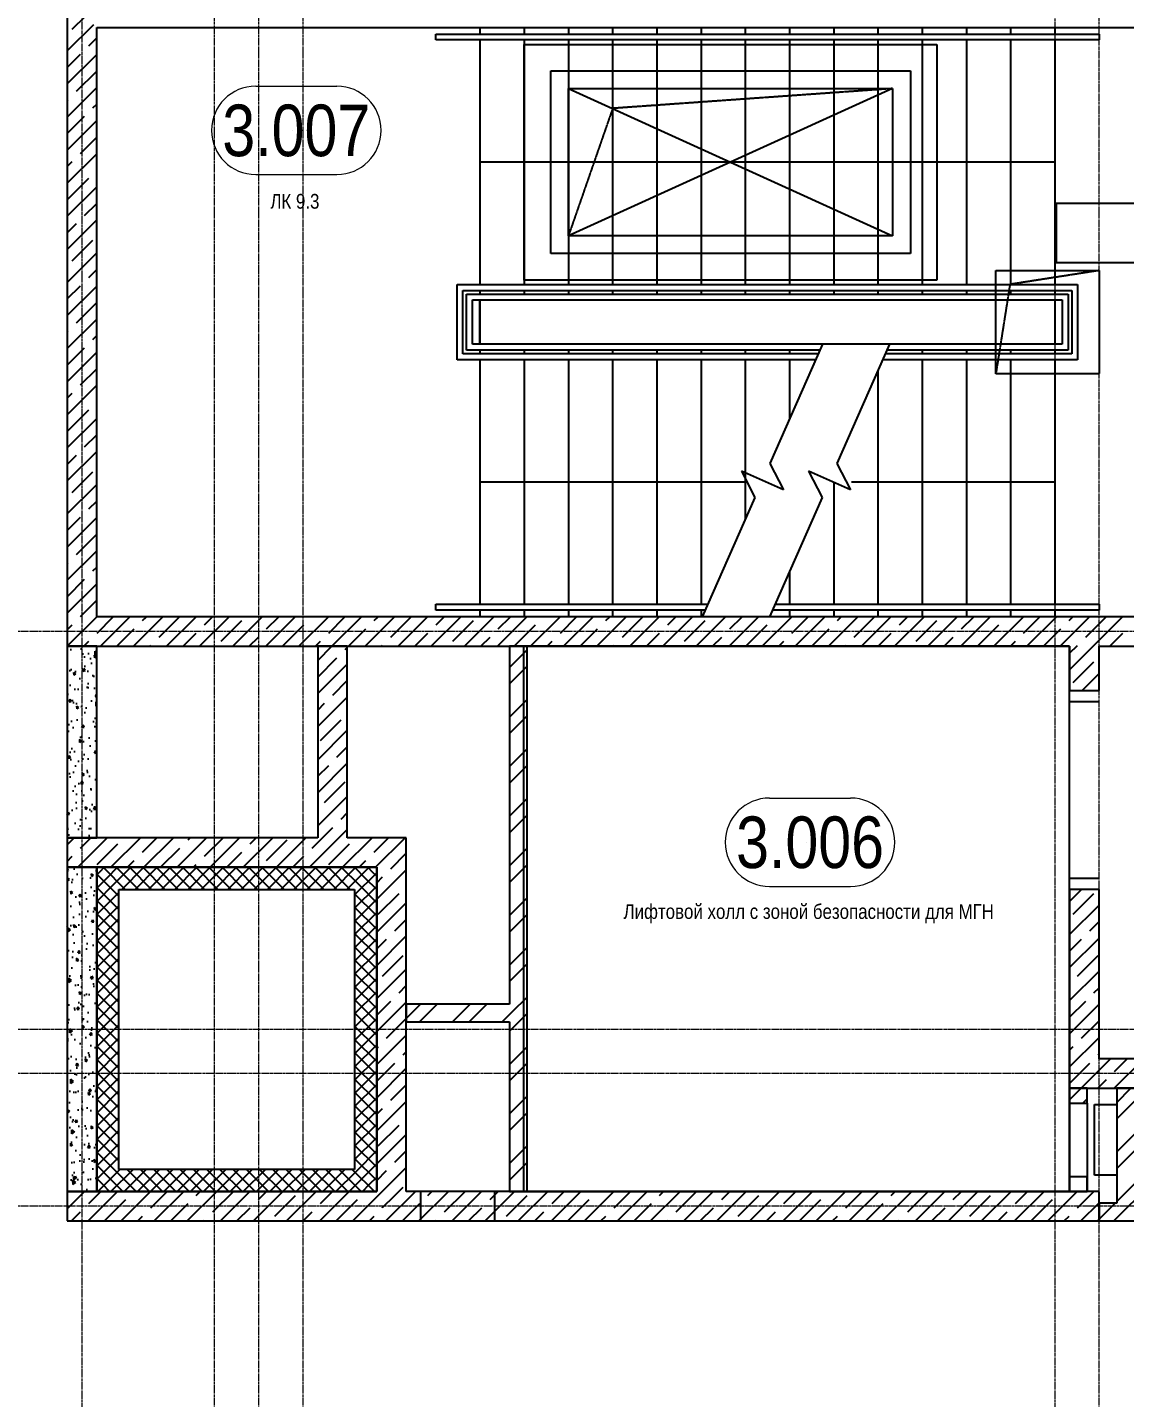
# Model space of a CAD drawing. Header units: millimetres. Extents: x -231292 to 573618, y -153144 to 564035.
# Drawn here: x 19933 to 27377, y 197267 to 206566 of the extents above; entities that cross this region are included whole.
import ezdxf
from ezdxf.enums import TextEntityAlignment as Align

# ---------------------------------------------------------------- set-up
doc = ezdxf.new("R2010")
doc.units = ezdxf.units.MM
doc.linetypes.add('CENTER2', pattern=[28.575, 19.05, -3.175, 3.175, -3.175])
doc.linetypes.add('HIDDEN', pattern=[9.525, 6.35, -3.175])
doc.layers.get('0').update_dxf_attribs({"color": 250})
doc.layers.get('Defpoints').update_dxf_attribs({"color": 250})
for name, color, linetype, lineweight in [('A-Wall-Open', 250, 'Continuous', 5), ('АР_Area', 250, 'Continuous', 5), ('АР_Зоны_цвет', 8, 'Continuous', 0), ('АР_Проем', 250, 'Continuous', 0), ('АР_Стены ЖБ', 250, 'Continuous', 35), ('АР_Стены кирпич', 250, 'Continuous', 20), ('АР_Стены ПЕНОблок', 250, 'Continuous', 20), ('АР_Утеплитель', 250, 'Continuous', 0), ('АР_Ф_ЛК', 250, 'Continuous', 5), ('АР_Штриховка', 250, 'Continuous', 0), ('РД_Оси_100', 250, 'Continuous', 0)]:
    doc.layers.add(name, color=color, linetype=linetype, lineweight=lineweight)
doc.layers.add('АР_Делит', color=250, linetype='Continuous', lineweight=0, plot=False)
doc.layers.add('РД_Проем', color=250, linetype='Continuous', lineweight=0, plot=False)
doc.layers.add('ВТ_оборудование', color=3, linetype='Continuous')
doc.styles.add('style1', font='ARIALN.TTF')

# ---------------------------------------------------------------- blocks, each defined once
blk = doc.blocks.new('MOK-МаркаПом_овал_ареал')
for p, q in [((-2.75, 3), (2.75, 3)), ((-2.75, -3), (2.75, -3))]:
    blk.add_line(p, q)
for centre, radius, start, end in [((-2.75, 0), 3, 90, 270), ((2.75, 0), 3, 270, 90), ((-3.75, 0), 3.5, 0, 0.00095)]:
    blk.add_arc(centre, radius, start, end)
at = {"color": 0, "style": 'style1'}
blk.add_attdef('АР-ПОМЕЩЕНИЕ:НОМЕР', text='', height=3.5, dxfattribs=at).set_placement((0, 0), align=Align.MIDDLE)
at = {"layer": 'Defpoints', "color": 2, "style": 'style1'}
blk.add_attdef('АР-ПОМЕЩЕНИЕ:НАИМЕНОВАНИЕ', text='', height=1, dxfattribs=at).set_placement((-0.094, -4.814), align=Align.MIDDLE)
blk = doc.blocks.new('оси_рен')
at = {"layer": 'РД_Оси_100', "color": 251, "linetype": 'CENTER2', "true_color": 0x636466}
blk.add_line((1225207.916, 151813.25), (1189697.958, 151813.25), dxfattribs=at)
for points in [[(1207052.916, 223268.25), (1207052.916, 135558.25)], [(1207952.916, 135558.25), (1207952.916, 223268.25)], [(1208252.916, 135558.25), (1208252.916, 223268.25)], [(1208552.916, 135558.25), (1208552.916, 223268.25)], [(1213652.916, 223268.25), (1213652.916, 135558.25)], [(1213952.916, 135558.25), (1213952.916, 223268.25)], [(1225207.916, 149113.25), (1190197.958, 149113.25), (1189697.958, 149263.25)], [(1225207.916, 148813.25), (1190197.958, 148813.25), (1189697.958, 148663.25)], [(1225207.916, 147913.25), (1189697.958, 147913.25)]]:
    blk.add_lwpolyline(points, dxfattribs=at)

msp = doc.modelspace()

# ---------------------------------------------------------------- hatches: boundary and pattern name
at = {"layer": 'АР_Штриховка', "linetype": 'Continuous', "lineweight": 25, "true_color": 0x000000}
h = msp.add_hatch(dxfattribs=at)
h.set_pattern_fill('AR-CONC', color=18, angle=45, style=0)
h.set_pattern_definition([(95, (-195344.93, 50353), (140.09465, 117.55338), [19.05, -209.55]), (40, (-195344.93, 50353), (-160.01845, 110.17673), [15.24, -167.64058]), (145.451445, (-195333.26, 50362.8), (-19.9238, 227.7301), [16.19001, -178.09024]), (91.1842, (-195380.85, 50388.92), (221.41024, 161.95341), [28.575, -314.325]), (141.63556, (-195362.4, 50402.42), (-7.08662, 342.82676), [24.28502, -267.1356]), (36.18415, (-195380.85, 50388.92), (-7.08662, 342.82676), [22.85997, -251.45973]), (66, (-195353.91, 50397.9), (179.51998, 34.89515), [19.05, -209.55]), (11, (-195353.91, 50397.9), (-86.53993, 173.94119), [15.24, -167.64]), (116.451445, (-195338.95, 50400.81), (92.98005, 208.83634), [16.19001, -178.08994]), (82.5, (-195344.934, 50353), (-57.605469, 61.973414), [0, -165.608, 0, -170.18, 0, -168.275]), (52.5, (-195344.93, 50353), (-23.589727, 118.087), [0, -97.028, 0, -161.798, 0, -64.135]), (12.5, (-195384.986, 50312.95), (99.927863, 91.826196), [0, -63.5, 0, -198.12, 0, -262.89]), (2.5, (-195402.95, 50294.99), (86.763904, 122.722393), [0, -82.55, 0, -131.572, 0, -186.69])])
h.paths.add_polyline_path([(20203.243, 201066.253), (20403.243, 201066.253), (20403.243, 202366.253), (20203.243, 202366.253)], flags=0)
h = msp.add_hatch(dxfattribs=at)
h.set_pattern_fill('ANSI32', color=18, scale=25, angle=-360, style=0)
h.set_pattern_definition([(45, (-195344.93, 50353), (-168.3798, 168.3798), []), (45, (-195232.68, 50353), (-168.3798, 168.3798), [])])
h.paths.add_polyline_path([(23323.243, 202366.253), (23203.243, 202366.253), (23203.243, 199936.253), (23233.243, 199856.253), (23323.243, 199816.253)], flags=0)
h.paths.add_polyline_path([(23323.243, 199816.253), (23233.243, 199856.253), (23203.243, 199816.253), (23203.243, 198666.253), (23323.243, 198666.253)], flags=0)
h = msp.add_hatch(dxfattribs=at)
h.set_pattern_fill('AR-CONC', color=18, angle=45, style=0)
h.set_pattern_definition([(95, (-195344.93, 50353), (140.09465, 117.55338), [19.05, -209.55]), (40, (-195344.93, 50353), (-160.01845, 110.17673), [15.24, -167.64058]), (145.451445, (-195333.26, 50362.8), (-19.9238, 227.7301), [16.19001, -178.09024]), (91.1842, (-195380.85, 50388.92), (221.41024, 161.95341), [28.575, -314.325]), (141.63556, (-195362.4, 50402.42), (-7.08662, 342.82676), [24.28502, -267.1356]), (36.18415, (-195380.85, 50388.92), (-7.08662, 342.82676), [22.85997, -251.45973]), (66, (-195353.91, 50397.9), (179.51998, 34.89515), [19.05, -209.55]), (11, (-195353.91, 50397.9), (-86.53993, 173.94119), [15.24, -167.64]), (116.451445, (-195338.95, 50400.81), (92.98005, 208.83634), [16.19001, -178.08994]), (82.5, (-195344.934, 50353), (-57.605469, 61.973414), [0, -165.608, 0, -170.18, 0, -168.275]), (52.5, (-195344.93, 50353), (-23.589727, 118.087), [0, -97.028, 0, -161.798, 0, -64.135]), (12.5, (-195384.986, 50312.95), (99.927863, 91.826196), [0, -63.5, 0, -198.12, 0, -262.89]), (2.5, (-195402.95, 50294.99), (86.763904, 122.722393), [0, -82.55, 0, -131.572, 0, -186.69])])
h.paths.add_polyline_path([(20203.243, 198666.253), (20403.243, 198666.253), (20403.243, 200866.253), (20203.243, 200866.253)], flags=0)
h = msp.add_hatch(dxfattribs=at)
h.set_pattern_fill('ANSI37', color=18, scale=20, angle=-360, style=0)
h.set_pattern_definition([(45, (-195344.934, 50353), (-44.90128, 44.90128), []), (135, (-195344.934, 50353), (-44.90128, -44.90128), [])])
h.paths.add_polyline_path([(20553.243, 200716.253), (20403.243, 200866.253), (20403.243, 198666.253), (20553.243, 198816.253)], flags=0)
h = msp.add_hatch(dxfattribs=at)
h.set_pattern_fill('ANSI37', color=18, scale=20, style=0)
h.set_pattern_definition([(45, (-195344.934, 50353), (-44.90128, 44.90128), []), (135, (-195344.934, 50353), (-44.90128, -44.90128), [])])
h.paths.add_polyline_path([(22153.243, 200716.253), (22303.243, 200866.253), (20403.243, 200866.253), (20553.243, 200716.253)], flags=0)
h = msp.add_hatch(dxfattribs=at)
h.set_pattern_fill('ANSI37', color=18, scale=20, style=0)
h.set_pattern_definition([(45, (-195344.934, 50353), (-44.90128, 44.90128), []), (135, (-195344.934, 50353), (-44.90128, -44.90128), [])])
h.paths.add_polyline_path([(22153.243, 198816.253), (22303.243, 198666.253), (22303.243, 200866.253), (22153.243, 200716.253)], flags=0)
h = msp.add_hatch(dxfattribs=at)
h.set_pattern_fill('ANSI32', color=18, scale=25, angle=-360, style=0)
h.set_pattern_definition([(45, (-195344.93, 50353), (-168.3798, 168.3798), []), (45, (-195232.68, 50353), (-168.3798, 168.3798), [])])
h.paths.add_polyline_path([(22503.243, 199936.253), (22503.243, 199816.253), (23203.243, 199816.253), (23233.243, 199856.253), (23203.243, 199936.253)], flags=0)
h = msp.add_hatch(dxfattribs=at)
h.set_pattern_fill('ANSI32', color=18, scale=25, angle=-360, style=0)
h.set_pattern_definition([(45, (-195344.93, 50353), (-168.3798, 168.3798), []), (45, (-195232.68, 50353), (-168.3798, 168.3798), [])])
h.paths.add_polyline_path([(27123.243, 199366.253), (27003.243, 199366.253), (27003.243, 199266.253), (27123.243, 199266.253)], flags=0)
h.paths.add_polyline_path([(27123.243, 198666.253), (27003.243, 198666.253), (27003.243, 198665.253), (27123.243, 198665.253)], flags=0)
h = msp.add_hatch(dxfattribs=at)
h.set_pattern_fill('ANSI32', color=18, scale=25, angle=-360, style=0)
h.set_pattern_definition([(45, (-195344.93, 50353), (-168.3798, 168.3798), []), (45, (-195232.68, 50353), (-168.3798, 168.3798), [])])
h.paths.add_polyline_path([(27443.243, 199366.253), (27323.243, 199366.253), (27323.243, 198586.253), (27363.243, 198556.253), (27443.243, 198586.253)], flags=0)
h = msp.add_hatch(dxfattribs=at)
h.set_pattern_fill('ANSI37', color=18, scale=20, angle=-359.9999997, style=0)
h.set_pattern_definition([(45, (-195344.934, 50353), (-44.901281, 44.90128), []), (135, (-195344.934, 50353), (-44.90128, -44.901281), [])])
h.paths.add_polyline_path([(20553.243, 198816.254), (20403.243, 198666.254), (22303.243, 198666.254), (22153.243, 198816.254)], flags=0)
h = msp.add_hatch(dxfattribs=at)
h.set_pattern_fill('ANSI32', color=18, scale=25, angle=-360, style=0)
h.set_pattern_definition([(45, (-195344.93, 50353), (-168.3798, 168.3798), []), (45, (-195232.68, 50353), (-168.3798, 168.3798), [])])
h.paths.add_polyline_path([(27203.243, 198586.253), (27203.243, 198466.253), (27323.243, 198466.253), (27363.243, 198556.253), (27323.243, 198586.253)], flags=0)
h.paths.add_polyline_path([(27443.243, 198586.253), (27363.243, 198556.253), (27323.243, 198466.253), (28904.961, 198466.253), (28904.961, 198586.253)], flags=0)

# ---------------------------------------------------------------- linework, layer by layer
at = {"color": 18, "lineweight": 25, "true_color": 0x000000}
for p, q in [((22703.243, 206481.253), (22703.243, 206521.253)), ((22703.243, 206521.253), (27203.243, 206521.253)), ((22703.243, 206481.253), (22703.243, 206521.253)), ((22703.243, 206521.253), (27203.243, 206521.253)), ((26903.243, 206481.253), (22703.243, 206481.253)), ((26903.243, 206481.253), (22703.243, 206481.253)), ((23303.243, 206451.253), (26103.243, 206451.253)), ((23303.243, 204851.253), (23303.243, 206451.253)), ((23303.243, 206451.253), (26103.243, 206451.253)), ((23303.243, 204851.253), (23303.243, 206451.253)), ((26103.243, 206451.253), (26103.243, 204851.253)), ((26103.243, 206451.253), (26103.243, 204851.253)), ((27203.243, 206481.253), (26903.243, 206481.253)), ((27203.243, 206481.253), (26903.243, 206481.253)), ((27203.243, 206521.253), (27203.243, 206481.253)), ((27203.243, 206521.253), (27203.243, 206481.253)), ((23483.243, 206271.253), (25923.243, 206271.253)), ((23483.243, 205031.253), (23483.243, 206271.253)), ((23483.243, 206271.253), (25923.243, 206271.253)), ((23483.243, 205031.253), (23483.243, 206271.253)), ((25923.243, 206271.253), (25923.243, 205031.253)), ((25923.243, 206271.253), (25923.243, 205031.253)), ((23603.243, 206151.253), (25803.243, 206151.253)), ((23603.243, 205151.253), (23603.243, 206151.253)), ((23603.243, 206151.253), (25803.243, 205151.253)), ((25803.243, 206151.253), (23603.243, 205151.253)), ((23603.243, 206151.253), (25803.243, 206151.253)), ((23603.243, 205151.253), (23603.243, 206151.253)), ((23603.243, 206151.253), (25803.243, 205151.253)), ((25803.243, 206151.253), (23603.243, 205151.253)), ((25803.243, 206151.253), (25803.243, 205151.253)), ((25803.243, 206151.253), (25803.243, 205151.253)), ((27912.501, 205370.915), (26912.501, 205370.915)), ((26912.501, 205370.915), (26912.501, 204970.915)), ((25803.243, 205151.253), (23603.243, 205151.253)), ((25803.243, 205151.253), (23603.243, 205151.253)), ((25923.243, 205031.253), (23483.243, 205031.253)), ((25923.243, 205031.253), (23483.243, 205031.253)), ((26912.501, 204970.915), (27912.501, 204970.915)), ((26103.243, 204851.253), (23303.243, 204851.253)), ((26103.243, 204851.253), (23303.243, 204851.253)), ((22703.243, 202611.253), (22703.243, 202651.253)), ((22703.243, 202651.253), (24549.491, 202651.253)), ((22703.243, 202611.253), (22703.243, 202651.253)), ((22703.243, 202651.253), (24549.491, 202651.253)), ((25004.298, 202651.253), (27203.243, 202651.253)), ((25004.298, 202651.253), (27203.243, 202651.253)), ((27203.243, 202651.253), (27203.243, 202611.253)), ((27203.243, 202651.253), (27203.243, 202611.253)), ((24531.861, 202611.253), (22703.243, 202611.253)), ((24531.861, 202611.253), (22703.243, 202611.253)), ((27203.243, 202611.253), (24986.668, 202611.253)), ((27203.243, 202611.253), (24986.668, 202611.253))]:
    msp.add_line(p, q, dxfattribs=at)
at = {"color": 18, "linetype": 'HIDDEN', "lineweight": 25, "ltscale": 0.07, "true_color": 0x000000}
for p, q in [((23603.243, 206151.271), (25803.243, 206151.271)), ((23603.243, 205151.271), (23603.243, 206151.271)), ((23603.243, 206151.271), (25803.243, 206151.271)), ((23603.243, 205151.271), (23603.243, 206151.271)), ((25803.243, 206151.271), (23903.712, 206016.622)), ((25803.243, 206151.271), (23903.712, 206016.622)), ((25803.243, 206151.271), (25803.243, 205151.271)), ((25803.243, 206151.271), (25803.243, 205151.271)), ((23903.712, 206016.622), (23603.243, 205151.271)), ((23903.712, 206016.622), (23603.243, 205151.271)), ((25803.243, 205151.271), (23603.243, 205151.271)), ((25803.243, 205151.271), (23603.243, 205151.271)), ((26503.243, 204916.253), (27203.243, 204916.253)), ((26503.243, 204216.253), (26503.243, 204916.253)), ((26503.243, 204916.253), (27203.243, 204916.253)), ((26503.243, 204216.253), (26503.243, 204916.253)), ((27203.243, 204916.253), (26598.847, 204821.999)), ((27203.243, 204916.253), (26598.847, 204821.999)), ((27203.243, 204916.253), (27203.243, 204216.253)), ((27203.243, 204916.253), (27203.243, 204216.253)), ((26598.847, 204821.999), (26503.243, 204216.253)), ((26598.847, 204821.999), (26503.243, 204216.253)), ((27203.243, 204216.253), (26503.243, 204216.253)), ((27203.243, 204216.253), (26503.243, 204216.253))]:
    msp.add_line(p, q, dxfattribs=at)
at = {"layer": 'A-Wall-Open', "color": 18, "linetype": 'Continuous', "lineweight": 25, "true_color": 0x000000}
for p, q in [((27003.243, 199266.253), (27003.243, 198766.253)), ((27123.243, 199266.253), (27123.243, 198766.253))]:
    msp.add_line(p, q, dxfattribs=at)
at = {"layer": 'АР_Делит', "color": 18, "lineweight": 25, "true_color": 0x000000}
for p, q in [((20403.243, 206566.253), (28903.243, 206566.253)), ((20403.243, 202566.253), (20403.243, 206566.253)), ((20403.243, 206566.253), (28903.243, 206566.253)), ((20403.243, 202566.253), (20403.243, 206566.253)), ((28903.243, 202566.253), (20403.243, 202566.253)), ((28903.243, 202566.253), (20403.243, 202566.253))]:
    msp.add_line(p, q, dxfattribs=at)
at = {"layer": 'АР_Зоны_цвет', "color": 18, "linetype": 'Continuous', "lineweight": 25, "true_color": 0x000000}
for p, q in [((27003.243, 202366.253), (23299.572, 202366.253)), ((23299.572, 202366.253), (23299.572, 198666.253)), ((27003.243, 198666.253), (27003.243, 202366.253)), ((23299.572, 198666.253), (27003.243, 198666.253))]:
    msp.add_line(p, q, dxfattribs=at)
at = {"layer": 'АР_Проем', "color": 18, "lineweight": 25, "true_color": 0x000000}
for p, q in [((27003.243, 201991.253), (27203.243, 201991.253)), ((27003.243, 200791.253), (27203.243, 200791.253))]:
    msp.add_line(p, q, dxfattribs=at)
at = {"layer": 'АР_Стены ЖБ', "color": 18, "linetype": 'Continuous', "lineweight": 25, "true_color": 0x000000}
for p, q in [((20203.243, 206766.253), (20203.243, 202366.253)), ((20403.243, 202566.253), (20403.243, 206566.253)), ((27203.243, 202566.253), (20403.243, 202566.253)), ((28903.243, 202566.253), (27203.243, 202566.253)), ((20203.243, 202366.253), (27003.243, 202366.253)), ((22103.243, 202366.253), (21903.243, 202366.253)), ((21903.243, 202366.253), (21903.243, 201066.253)), ((22103.243, 201066.253), (22103.243, 202366.253)), ((27003.243, 202366.253), (27003.243, 202066.253)), ((27203.243, 202366.253), (28903.243, 202366.253)), ((27203.243, 202066.253), (27203.243, 202366.253)), ((27003.243, 202066.253), (27203.243, 202066.253)), ((20203.243, 201066.253), (20203.243, 200866.253)), ((21903.243, 201066.253), (20203.243, 201066.253)), ((22503.243, 201066.253), (22103.243, 201066.253)), ((22503.243, 198666.253), (22503.243, 201066.253)), ((20203.243, 200866.253), (21903.243, 200866.253)), ((21903.243, 200866.253), (22303.243, 200866.253)), ((22303.243, 200866.253), (22303.243, 198666.253)), ((27203.243, 200716.253), (27003.243, 200716.253)), ((27003.243, 200716.253), (27003.243, 199366.253)), ((27203.243, 199566.253), (27203.243, 200716.253)), ((28903.243, 199566.253), (27203.243, 199566.253)), ((27003.243, 199366.253), (28903.243, 199366.253)), ((22303.243, 198666.253), (20203.243, 198666.253)), ((20203.243, 198666.253), (20203.243, 198466.253)), ((27203.243, 198666.253), (22503.243, 198666.253)), ((22603.243, 198466.253), (22603.243, 198666.253)), ((23103.243, 198666.253), (23103.243, 198466.253)), ((27203.243, 198466.253), (27203.243, 198666.253)), ((20203.243, 198466.253), (22303.243, 198466.253)), ((22303.243, 198466.253), (27203.243, 198466.253))]:
    msp.add_line(p, q, dxfattribs=at)
at = {"layer": 'АР_Стены кирпич', "color": 18, "linetype": 'Continuous', "lineweight": 25, "true_color": 0x000000}
for p, q in [((23323.243, 202366.253), (23203.243, 202366.253)), ((23203.243, 202366.253), (23203.243, 199936.253)), ((23323.243, 199816.253), (23323.243, 202366.253)), ((22503.243, 199936.253), (22503.243, 199816.253)), ((23203.243, 199936.253), (22503.243, 199936.253)), ((22503.243, 199816.253), (23203.243, 199816.253)), ((23203.243, 199816.253), (23203.243, 198666.253)), ((23323.243, 198666.253), (23323.243, 199816.253)), ((27123.243, 199366.253), (27003.243, 199366.253)), ((27003.243, 199366.253), (27003.243, 199266.253)), ((27123.243, 199266.253), (27123.243, 199366.253)), ((27443.243, 199366.253), (27323.243, 199366.253)), ((27323.243, 199366.253), (27323.243, 198586.253)), ((27003.243, 199266.253), (27123.243, 199266.253)), ((27123.243, 198766.253), (27003.243, 198766.253)), ((27003.243, 198766.253), (27003.243, 198666.253)), ((27123.243, 198666.253), (27123.243, 198766.253)), ((23203.243, 198666.253), (23323.243, 198666.253)), ((27123.243, 198666.253), (27003.243, 198666.253)), ((27003.243, 198666.253), (27003.243, 198665.253)), ((27003.243, 198665.253), (27123.243, 198665.253)), ((27123.243, 198665.253), (27123.243, 198666.253)), ((27203.243, 198586.253), (27203.243, 198466.253)), ((27323.243, 198586.253), (27203.243, 198586.253)), ((27203.243, 198466.253), (27323.243, 198466.253)), ((27323.243, 198466.253), (28904.961, 198466.253))]:
    msp.add_line(p, q, dxfattribs=at)
at = {"layer": 'АР_Стены ПЕНОблок', "color": 18, "linetype": 'Continuous', "lineweight": 25, "true_color": 0x000000}
for p, q in [((20403.243, 202366.253), (20203.243, 202366.253)), ((20203.243, 202366.253), (20203.243, 201066.253)), ((20403.243, 201066.253), (20403.243, 202366.253)), ((20203.243, 201066.253), (20403.243, 201066.253)), ((20403.243, 200866.253), (20203.243, 200866.253)), ((20203.243, 200866.253), (20203.243, 198666.253)), ((20403.243, 198666.253), (20403.243, 200866.253)), ((20203.243, 198666.253), (20403.243, 198666.253))]:
    msp.add_line(p, q, dxfattribs=at)
at = {"layer": 'АР_Утеплитель', "color": 18, "linetype": 'Continuous', "lineweight": 25, "true_color": 0x000000}
for p, q in [((20403.243, 200866.253), (20403.243, 198666.253)), ((22303.243, 200866.253), (20403.243, 200866.253)), ((22303.243, 198666.253), (22303.243, 200866.253)), ((20553.243, 198816.253), (20553.243, 200716.253)), ((20553.243, 200716.253), (22153.243, 200716.253)), ((22153.243, 200716.253), (22153.243, 198816.253)), ((22153.243, 198816.253), (20553.243, 198816.253)), ((20403.243, 198666.253), (22303.243, 198666.253))]:
    msp.add_line(p, q, dxfattribs=at)
at = {"layer": 'АР_Ф_ЛК', "color": 18, "lineweight": 25, "true_color": 0x000000}
for p, q in [((23003.243, 206566.253), (23003.243, 206521.253)), ((23303.243, 206566.253), (23303.243, 206521.253)), ((23603.243, 206566.253), (23603.243, 206521.253)), ((23903.243, 206566.253), (23903.243, 206521.253)), ((24203.243, 206566.253), (24203.243, 206521.253)), ((24503.243, 206566.253), (24503.243, 206521.253)), ((24803.243, 206566.253), (24803.243, 206521.253)), ((25103.243, 206566.253), (25103.243, 206521.253)), ((25403.243, 206566.253), (25403.243, 206521.253)), ((25703.243, 206566.253), (25703.243, 206521.253)), ((26003.243, 206566.253), (26003.243, 206521.253)), ((26303.243, 206566.253), (26303.243, 206521.253)), ((26603.243, 206566.253), (26603.243, 206521.253)), ((26903.243, 206566.253), (26903.243, 206521.253)), ((23003.243, 206481.253), (23003.243, 204821.253)), ((23303.243, 206481.253), (23303.243, 204821.253)), ((23603.243, 206481.253), (23603.243, 204821.253)), ((23903.243, 206481.253), (23903.243, 204821.253)), ((24203.243, 206481.253), (24203.243, 204821.253)), ((24503.243, 206481.253), (24503.243, 204821.253)), ((24803.243, 206481.253), (24803.243, 204821.253)), ((25103.243, 206481.253), (25103.243, 204821.253)), ((25403.243, 206481.253), (25403.243, 204821.253)), ((25703.243, 206481.253), (25703.243, 204821.253)), ((26003.243, 206481.253), (26003.243, 204821.253)), ((26303.243, 206481.253), (26303.243, 204821.253)), ((26603.243, 206481.253), (26603.243, 204821.253)), ((26903.243, 206481.253), (26903.243, 204821.253)), ((26436.994, 205651.253), (23003.243, 205651.253)), ((26903.243, 205651.253), (26436.994, 205651.253)), ((22848.243, 204311.253), (22848.243, 204821.253)), ((22848.243, 204821.253), (27058.243, 204821.253)), ((22888.243, 204351.253), (22888.243, 204781.253)), ((22888.243, 204781.253), (27018.243, 204781.253)), ((23003.243, 204781.253), (23003.243, 204756.253)), ((23303.243, 204781.253), (23303.243, 204756.253)), ((23603.243, 204781.253), (23603.243, 204756.253)), ((23903.243, 204781.253), (23903.243, 204756.253)), ((24203.243, 204781.253), (24203.243, 204756.253)), ((24503.243, 204781.253), (24503.243, 204756.253)), ((24803.243, 204781.253), (24803.243, 204756.253)), ((25103.243, 204781.253), (25103.243, 204756.253)), ((25403.243, 204781.253), (25403.243, 204756.253)), ((25703.243, 204781.253), (25703.243, 204756.253)), ((26003.243, 204781.253), (26003.243, 204756.253)), ((26303.243, 204781.253), (26303.243, 204756.253)), ((26603.243, 204781.253), (26603.243, 204756.253)), ((26903.243, 204781.253), (26903.243, 204756.253)), ((27018.243, 204781.253), (27018.243, 204351.253)), ((27058.243, 204821.253), (27058.243, 204311.253)), ((22913.243, 204376.253), (22913.243, 204756.253)), ((22913.243, 204756.253), (26993.243, 204756.253)), ((22953.243, 204716.253), (26953.243, 204716.253)), ((22953.243, 204416.253), (22953.243, 204716.253)), ((23003.243, 204716.253), (26903.243, 204716.253)), ((23003.243, 204416.253), (23003.243, 204716.253)), ((23003.243, 204716.253), (23003.243, 204416.253)), ((26903.243, 204716.253), (26903.243, 204416.253)), ((26903.243, 204716.253), (26903.243, 204416.253)), ((26953.243, 204716.253), (26953.243, 204416.253)), ((26993.243, 204756.253), (26993.243, 204376.253)), ((26953.243, 204416.253), (22953.243, 204416.253)), ((26903.243, 204416.253), (23003.243, 204416.253)), ((25327.41, 204416.253), (24970.133, 203605.636)), ((25782.217, 204416.253), (25424.94, 203605.636)), ((25281.132, 204311.253), (22848.243, 204311.253)), ((25298.762, 204351.253), (22888.243, 204351.253)), ((25309.78, 204376.253), (22913.243, 204376.253)), ((23003.243, 204376.253), (23003.243, 204351.253)), ((23003.243, 204311.253), (23003.243, 202651.253)), ((23303.243, 204376.253), (23303.243, 204351.253)), ((23303.243, 204311.253), (23303.243, 202651.253)), ((23603.243, 204376.253), (23603.243, 204351.253)), ((23603.243, 204311.253), (23603.243, 202651.253)), ((23903.243, 204376.253), (23903.243, 204351.253)), ((23903.243, 204311.253), (23903.243, 202651.253)), ((24203.243, 204376.253), (24203.243, 204351.253)), ((24203.243, 204311.253), (24203.243, 202651.253)), ((24503.243, 204376.253), (24503.243, 204351.253)), ((24503.243, 204311.253), (24503.243, 202651.253)), ((24803.243, 204376.253), (24803.243, 204351.253)), ((24803.243, 204311.253), (24803.243, 203226.984)), ((25103.243, 204376.253), (25103.243, 204351.253)), ((25103.243, 204311.253), (25103.243, 203907.646)), ((27058.243, 204311.253), (25735.939, 204311.253)), ((27018.243, 204351.253), (25753.569, 204351.253)), ((26993.243, 204376.253), (25764.587, 204376.253)), ((26003.243, 204376.253), (26003.243, 204351.253)), ((26003.243, 204311.253), (26003.243, 202651.253)), ((26303.243, 204376.253), (26303.243, 204351.253)), ((26303.243, 204311.253), (26303.243, 202651.253)), ((26603.243, 204376.253), (26603.243, 204351.253)), ((26603.243, 204311.253), (26603.243, 202651.253)), ((26903.243, 204376.253), (26903.243, 204351.253)), ((26903.243, 204311.253), (26903.243, 202651.253)), ((25703.243, 204237.07), (25703.243, 202651.253)), ((24970.133, 203605.636), (25062.698, 203428.236)), ((25424.94, 203605.636), (25517.504, 203428.236)), ((23003.243, 203481.253), (23469.492, 203481.253)), ((23469.492, 203481.253), (24803.243, 203481.253)), ((25062.698, 203428.236), (24776.74, 203554.27)), ((24776.74, 203554.27), (24869.305, 203376.87)), ((25517.504, 203428.236), (25231.547, 203554.27)), ((25231.547, 203554.27), (25324.112, 203376.87)), ((25403.243, 203478.596), (25403.243, 202651.253)), ((25524.764, 203481.253), (25991.013, 203481.253)), ((25991.013, 203481.253), (26903.243, 203481.253)), ((24869.305, 203376.87), (24512.028, 202566.253)), ((25324.112, 203376.87), (24966.835, 202566.253)), ((25103.243, 202875.746), (25103.243, 202651.253)), ((23003.243, 202611.253), (23003.243, 202566.253)), ((23303.243, 202611.253), (23303.243, 202566.253)), ((23603.243, 202611.253), (23603.243, 202566.253)), ((23903.243, 202611.253), (23903.243, 202566.253)), ((24203.243, 202611.253), (24203.243, 202566.253)), ((24503.243, 202611.253), (24503.243, 202566.253)), ((25103.243, 202611.253), (25103.243, 202566.253)), ((25403.243, 202611.253), (25403.243, 202566.253)), ((25703.243, 202611.253), (25703.243, 202566.253)), ((26003.243, 202611.253), (26003.243, 202566.253)), ((26303.243, 202611.253), (26303.243, 202566.253)), ((26603.243, 202611.253), (26603.243, 202566.253)), ((26903.243, 202611.253), (26903.243, 202566.253))]:
    msp.add_line(p, q, dxfattribs=at)
at = {"layer": 'АР_Штриховка', "color": 18, "linetype": 'Continuous', "lineweight": 25, "true_color": 0x000000}
for p, q in [((20237.34, 206553.332), (20326.752, 206642.744)), ((20203.243, 206406.982), (20382.878, 206586.618)), ((20349.593, 206441.079), (20403.243, 206494.729)), ((20203.243, 206294.729), (20293.466, 206384.952)), ((20203.243, 206182.476), (20403.243, 206382.476)), ((20265.403, 206132.383), (20403.243, 206270.223)), ((20203.243, 205957.97), (20403.243, 206157.97)), ((20203.243, 206070.223), (20209.276, 206076.256)), ((20377.656, 206020.13), (20403.243, 206045.716)), ((20203.243, 205845.716), (20321.53, 205964.003)), ((20203.243, 205733.463), (20403.243, 205933.463)), ((20293.466, 205711.433), (20403.243, 205821.21)), ((20203.243, 205508.957), (20403.243, 205708.957)), ((20203.243, 205621.21), (20237.34, 205655.307)), ((20209.276, 205402.737), (20349.593, 205543.053)), ((20203.243, 205284.45), (20403.243, 205484.45)), ((20321.53, 205290.484), (20403.243, 205372.197)), ((20203.243, 205059.944), (20403.243, 205259.944)), ((20203.243, 205172.197), (20265.403, 205234.357)), ((20237.34, 204981.787), (20377.656, 205122.104)), ((20203.243, 204835.438), (20403.243, 205035.438)), ((20349.593, 204869.534), (20403.243, 204923.184)), ((20203.243, 204723.184), (20293.466, 204813.408)), ((20203.243, 204610.931), (20403.243, 204810.931)), ((20265.403, 204560.838), (20403.243, 204698.678)), ((20203.243, 204386.425), (20403.243, 204586.425)), ((20203.243, 204498.678), (20209.276, 204504.711)), ((20377.656, 204448.585), (20403.243, 204474.172)), ((20203.243, 204274.172), (20321.53, 204392.458)), ((20203.243, 204161.918), (20403.243, 204361.918)), ((20293.466, 204139.888), (20403.243, 204249.665)), ((20203.243, 203937.412), (20403.243, 204137.412)), ((20203.243, 204049.665), (20237.34, 204083.762)), ((20209.276, 203831.192), (20349.593, 203971.509)), ((20203.243, 203712.906), (20403.243, 203912.906)), ((20321.53, 203718.939), (20403.243, 203800.652)), ((20203.243, 203488.399), (20403.243, 203688.399)), ((20203.243, 203600.652), (20265.403, 203662.812)), ((20237.34, 203410.243), (20377.656, 203550.559)), ((20203.243, 203263.893), (20403.243, 203463.893)), ((20349.593, 203297.989), (20403.243, 203351.64)), ((20203.243, 203151.64), (20293.466, 203241.863)), ((20203.243, 203039.386), (20403.243, 203239.386)), ((20265.403, 202989.293), (20403.243, 203127.133)), ((20203.243, 202814.88), (20403.243, 203014.88)), ((20203.243, 202927.133), (20209.276, 202933.167)), ((20203.243, 202702.627), (20321.53, 202820.913)), ((20377.656, 202877.04), (20403.243, 202902.627)), ((20203.243, 202590.374), (20403.243, 202790.374)), ((20293.466, 202568.344), (20403.243, 202678.12)), ((20203.629, 202366.253), (20403.629, 202566.253)), ((20405.719, 202456.09), (20515.882, 202566.253)), ((20428.135, 202366.253), (20628.135, 202566.253)), ((20652.641, 202366.253), (20852.641, 202566.253)), ((20714.416, 202540.28), (20740.388, 202566.253)), ((20826.669, 202428.027), (20964.895, 202566.253)), ((20877.148, 202366.253), (21077.148, 202566.253)), ((21101.654, 202366.253), (21301.654, 202566.253)), ((21135.365, 202512.217), (21189.401, 202566.253)), ((21247.618, 202399.964), (21387.935, 202540.28)), ((21326.161, 202366.253), (21526.161, 202566.253)), ((21550.667, 202366.253), (21750.667, 202566.253)), ((21556.315, 202484.154), (21638.414, 202566.253)), ((21775.173, 202366.253), (21975.173, 202566.253)), ((21977.264, 202456.09), (22087.427, 202566.253)), ((21999.68, 202366.253), (22199.68, 202566.253)), ((22224.186, 202366.253), (22424.186, 202566.253)), ((22285.961, 202540.28), (22311.933, 202566.253)), ((22398.214, 202428.027), (22536.44, 202566.253)), ((22448.693, 202366.253), (22648.693, 202566.253)), ((22673.199, 202366.253), (22873.199, 202566.253)), ((22706.91, 202512.217), (22760.946, 202566.253)), ((22819.163, 202399.964), (22959.48, 202540.28)), ((22897.705, 202366.253), (23097.705, 202566.253)), ((23122.212, 202366.253), (23322.212, 202566.253)), ((23127.86, 202484.154), (23209.959, 202566.253)), ((23346.718, 202366.253), (23546.718, 202566.253)), ((23548.809, 202456.09), (23658.972, 202566.253)), ((23571.225, 202366.253), (23771.225, 202566.253)), ((23795.731, 202366.253), (23995.731, 202566.253)), ((23857.505, 202540.28), (23883.478, 202566.253)), ((23969.759, 202428.027), (24107.984, 202566.253)), ((24020.237, 202366.253), (24220.237, 202566.253)), ((24244.744, 202366.253), (24444.744, 202566.253)), ((24278.455, 202512.217), (24332.491, 202566.253)), ((24390.708, 202399.964), (24531.025, 202540.28)), ((24469.25, 202366.253), (24669.25, 202566.253)), ((24693.757, 202366.253), (24893.757, 202566.253)), ((24699.404, 202484.154), (24781.504, 202566.253)), ((24918.263, 202366.253), (25118.263, 202566.253)), ((25120.354, 202456.09), (25230.516, 202566.253)), ((25142.77, 202366.253), (25342.77, 202566.253)), ((25367.276, 202366.253), (25567.276, 202566.253)), ((25429.05, 202540.28), (25455.023, 202566.253)), ((25541.303, 202428.027), (25679.529, 202566.253)), ((25591.782, 202366.253), (25791.782, 202566.253)), ((25816.289, 202366.253), (26016.289, 202566.253)), ((25850, 202512.217), (25904.036, 202566.253)), ((25962.253, 202399.964), (26102.569, 202540.28)), ((26040.795, 202366.253), (26240.795, 202566.253)), ((26265.302, 202366.253), (26465.302, 202566.253)), ((26270.949, 202484.154), (26353.048, 202566.253)), ((26489.808, 202366.253), (26689.808, 202566.253)), ((26691.899, 202456.09), (26802.061, 202566.253)), ((26714.314, 202366.253), (26914.314, 202566.253)), ((26938.821, 202366.253), (27138.821, 202566.253)), ((27000.595, 202540.28), (27026.568, 202566.253)), ((27164.978, 202480.157), (27251.074, 202566.253)), ((27180.434, 202383.36), (27363.327, 202566.253)), ((20203.243, 202478.12), (20237.34, 202512.217)), ((20540.388, 202366.253), (20658.289, 202484.154)), ((20989.401, 202366.253), (21079.239, 202456.09)), ((21668.568, 202371.901), (21808.884, 202512.217)), ((22111.933, 202366.253), (22229.834, 202484.154)), ((22560.946, 202366.253), (22650.783, 202456.09)), ((23240.113, 202371.901), (23380.429, 202512.217)), ((23683.478, 202366.253), (23801.379, 202484.154)), ((24132.491, 202366.253), (24222.328, 202456.09)), ((24811.658, 202371.901), (24951.974, 202512.217)), ((25255.023, 202366.253), (25372.924, 202484.154)), ((25704.036, 202366.253), (25793.873, 202456.09)), ((26383.202, 202371.901), (26523.519, 202512.217)), ((26826.568, 202366.253), (26944.468, 202484.154)), ((27112.848, 202428.027), (27164.978, 202480.157)), ((27275.58, 202366.253), (27365.418, 202456.09)), ((20315.882, 202366.253), (20349.593, 202399.964)), ((20764.895, 202366.253), (20770.542, 202371.901)), ((21438.414, 202366.253), (21500.188, 202428.027)), ((21887.427, 202366.253), (21921.138, 202399.964)), ((21903.243, 202269.816), (21999.68, 202366.253)), ((22089.517, 202343.837), (22103.243, 202357.563)), ((22336.44, 202366.253), (22342.087, 202371.901)), ((23009.959, 202366.253), (23071.733, 202428.027)), ((23458.972, 202366.253), (23492.682, 202399.964)), ((23907.984, 202366.253), (23913.632, 202371.901)), ((24581.504, 202366.253), (24643.278, 202428.027)), ((25030.516, 202366.253), (25064.227, 202399.964)), ((25479.529, 202366.253), (25485.177, 202371.901)), ((26153.048, 202366.253), (26214.823, 202428.027)), ((26602.061, 202366.253), (26635.772, 202399.964)), ((27003.243, 202206.169), (27180.434, 202383.36)), ((27003.243, 202318.422), (27056.722, 202371.901)), ((21903.243, 202157.563), (22033.391, 202287.711)), ((27028.658, 202119.331), (27168.975, 202259.647)), ((21903.243, 202045.31), (22103.243, 202245.31)), ((27087.834, 202066.253), (27203.243, 202181.662)), ((22005.328, 202035.141), (22103.243, 202133.056)), ((21903.243, 201820.803), (22103.243, 202020.803)), ((21903.243, 201933.056), (21949.201, 201979.014)), ((27200.087, 202066.253), (27203.243, 202069.409)), ((21903.243, 201596.297), (22103.243, 201796.297)), ((21921.138, 201726.445), (22061.454, 201866.761)), ((22033.391, 201614.191), (22103.243, 201684.044)), ((21903.243, 201371.79), (22103.243, 201571.79)), ((21903.243, 201484.044), (21977.264, 201558.065)), ((21949.201, 201305.495), (22089.517, 201445.812)), ((21903.243, 201147.284), (22103.243, 201347.284)), ((22061.454, 201193.242), (22103.243, 201235.031)), ((20203.243, 201018.829), (20250.667, 201066.253)), ((20275.174, 200866.253), (20475.174, 201066.253)), ((20293.466, 200996.799), (20362.92, 201066.253)), ((20499.68, 200866.253), (20699.68, 201066.253)), ((20714.416, 200968.736), (20811.933, 201066.253)), ((20724.186, 200866.253), (20924.186, 201066.253)), ((20948.693, 200866.253), (21148.693, 201066.253)), ((21023.112, 201052.925), (21036.44, 201066.253)), ((21135.365, 200940.672), (21260.946, 201066.253)), ((21173.199, 200866.253), (21373.199, 201066.253)), ((21397.706, 200866.253), (21597.706, 201066.253)), ((21444.062, 201024.862), (21485.452, 201066.253)), ((21556.315, 200912.609), (21696.631, 201052.925)), ((21622.212, 200866.253), (21822.212, 201066.253)), ((21865.011, 200996.799), (21921.084, 201052.872)), ((21921.084, 201052.872), (22005.328, 201137.115)), ((22012.804, 201032.338), (22103.243, 201122.778)), ((22071.225, 200866.253), (22271.225, 201066.253)), ((22285.961, 200968.736), (22383.478, 201066.253)), ((22295.731, 200866.253), (22495.731, 201066.253)), ((20405.719, 200884.546), (20546.036, 201024.862)), ((20836.44, 200866.253), (20966.985, 200996.799)), ((21285.452, 200866.253), (21387.935, 200968.736)), ((21846.718, 200866.253), (21948.463, 200967.997)), ((21948.463, 200967.997), (22012.804, 201032.338)), ((21977.264, 200884.546), (22117.581, 201024.862)), ((22398.214, 200856.482), (22503.243, 200961.512)), ((20203.243, 200906.576), (20237.34, 200940.672)), ((20611.933, 200866.253), (20658.289, 200912.609)), ((21060.946, 200866.253), (21079.239, 200884.546)), ((21734.465, 200866.253), (21808.884, 200940.672)), ((22183.478, 200866.253), (22229.834, 200912.609)), ((22303.243, 200649.258), (22503.243, 200849.258)), ((22303.243, 200761.512), (22342.087, 200800.356)), ((22314.024, 200547.786), (22454.34, 200688.103)), ((27003.243, 200634.624), (27084.872, 200716.253)), ((27028.658, 200547.786), (27168.975, 200688.103)), ((22303.243, 200424.752), (22503.243, 200624.752)), ((27003.243, 200410.117), (27203.243, 200610.117)), ((22426.277, 200435.533), (22503.243, 200512.499)), ((27140.912, 200435.533), (27203.243, 200497.864)), ((22303.243, 200200.246), (22503.243, 200400.246)), ((22303.243, 200312.499), (22370.15, 200379.406)), ((27003.243, 200185.611), (27203.243, 200385.611)), ((27003.243, 200297.864), (27084.785, 200379.406)), ((22342.087, 200126.836), (22482.404, 200267.153)), ((27056.722, 200126.836), (27197.038, 200267.153)), ((22303.243, 199975.739), (22503.243, 200175.739)), ((27003.243, 199961.105), (27203.243, 200161.105)), ((22454.34, 200014.583), (22503.243, 200063.486)), ((27168.975, 200014.583), (27203.243, 200048.851)), ((22303.243, 199863.486), (22398.214, 199958.457)), ((22303.243, 199751.233), (22503.243, 199951.233)), ((27003.243, 199848.851), (27112.848, 199958.457)), ((27003.243, 199736.598), (27203.243, 199936.598)), ((22370.15, 199705.887), (22503.243, 199838.979)), ((27084.785, 199705.887), (27203.243, 199824.345)), ((22303.243, 199526.726), (22503.243, 199726.726)), ((27003.243, 199512.092), (27203.243, 199712.092)), ((22303.243, 199638.979), (22314.024, 199649.76)), ((22482.404, 199593.634), (22503.243, 199614.473)), ((27003.243, 199624.345), (27028.658, 199649.76)), ((27081.91, 199366.253), (27281.91, 199566.253)), ((27197.038, 199593.634), (27203.243, 199599.839)), ((27306.417, 199366.253), (27506.417, 199566.253)), ((27309.291, 199481.381), (27394.164, 199566.253)), ((22303.243, 199414.473), (22426.277, 199537.507)), ((22303.243, 199302.22), (22503.243, 199502.22)), ((27003.243, 199399.839), (27140.912, 199537.507)), ((22398.214, 199284.937), (22503.243, 199389.967)), ((27194.164, 199366.253), (27253.165, 199425.254)), ((22303.243, 199077.714), (22503.243, 199277.714)), ((22303.243, 199189.967), (22342.087, 199228.811)), ((22314.024, 198976.241), (22454.34, 199116.558)), ((22303.243, 198853.207), (22503.243, 199053.207)), ((22426.277, 198863.988), (22503.243, 198940.954)), ((22324.701, 198650.159), (22503.243, 198828.701)), ((22303.243, 198740.954), (22370.15, 198807.861)), ((20203.243, 198549.258), (20320.238, 198666.253)), ((20344.744, 198466.253), (20544.744, 198666.253)), ((20349.593, 198583.355), (20432.491, 198666.253)), ((20569.25, 198466.253), (20769.25, 198666.253)), ((20770.542, 198555.292), (20881.504, 198666.253)), ((20793.757, 198466.253), (20993.757, 198666.253)), ((21018.263, 198466.253), (21218.263, 198666.253)), ((21079.239, 198639.482), (21106.01, 198666.253)), ((21191.492, 198527.228), (21330.516, 198666.253)), ((21242.77, 198466.253), (21442.77, 198666.253)), ((21467.276, 198466.253), (21667.276, 198666.253)), ((21500.188, 198611.418), (21555.023, 198666.253)), ((21612.441, 198499.165), (21752.758, 198639.482)), ((21691.782, 198466.253), (21891.782, 198666.253)), ((21916.289, 198466.253), (22116.289, 198666.253)), ((21921.138, 198583.355), (22004.036, 198666.253)), ((22140.795, 198466.253), (22324.701, 198650.159)), ((22343.399, 198556.603), (22422.932, 198636.136)), ((22365.302, 198466.253), (22565.302, 198666.253)), ((22422.932, 198636.136), (22482.404, 198695.608)), ((22589.808, 198466.253), (22789.808, 198666.253)), ((22650.783, 198639.482), (22677.555, 198666.253)), ((22763.037, 198527.228), (22902.061, 198666.253)), ((22814.314, 198466.253), (23014.314, 198666.253)), ((23038.821, 198466.253), (23238.821, 198666.253)), ((23071.733, 198611.418), (23126.568, 198666.253)), ((23183.986, 198499.165), (23324.303, 198639.482)), ((23263.327, 198466.253), (23463.327, 198666.253)), ((23487.834, 198466.253), (23687.834, 198666.253)), ((23492.682, 198583.355), (23575.58, 198666.253)), ((23712.34, 198466.253), (23912.34, 198666.253)), ((23913.632, 198555.292), (24024.593, 198666.253)), ((23936.846, 198466.253), (24136.846, 198666.253)), ((24161.353, 198466.253), (24361.353, 198666.253)), ((24222.328, 198639.482), (24249.1, 198666.253)), ((24334.582, 198527.228), (24473.606, 198666.253)), ((24385.859, 198466.253), (24585.859, 198666.253)), ((24610.366, 198466.253), (24810.366, 198666.253)), ((24643.278, 198611.418), (24698.112, 198666.253)), ((24755.531, 198499.165), (24895.848, 198639.482)), ((24834.872, 198466.253), (25034.872, 198666.253)), ((25059.378, 198466.253), (25259.378, 198666.253)), ((25064.227, 198583.355), (25147.125, 198666.253)), ((25283.885, 198466.253), (25483.885, 198666.253)), ((25485.177, 198555.292), (25596.138, 198666.253)), ((25508.391, 198466.253), (25708.391, 198666.253)), ((25732.898, 198466.253), (25932.898, 198666.253)), ((25793.873, 198639.482), (25820.644, 198666.253)), ((25906.126, 198527.228), (26045.151, 198666.253)), ((25957.404, 198466.253), (26157.404, 198666.253)), ((26181.91, 198466.253), (26381.91, 198666.253)), ((26214.823, 198611.418), (26269.657, 198666.253)), ((26327.076, 198499.165), (26467.392, 198639.482)), ((26406.417, 198466.253), (26606.417, 198666.253)), ((26630.923, 198466.253), (26830.923, 198666.253)), ((26635.772, 198583.355), (26718.67, 198666.253)), ((26855.43, 198466.253), (27055.43, 198666.253)), ((27056.722, 198555.292), (27167.683, 198666.253)), ((20461.846, 198471.102), (20602.163, 198611.418)), ((20906.01, 198466.253), (21023.112, 198583.355)), ((21355.023, 198466.253), (21444.062, 198555.292)), ((22033.391, 198471.102), (22173.707, 198611.418)), ((22342.087, 198555.292), (22343.399, 198556.603)), ((22477.555, 198466.253), (22594.657, 198583.355)), ((22926.568, 198466.253), (23015.606, 198555.292)), ((23604.936, 198471.102), (23745.252, 198611.418)), ((24049.1, 198466.253), (24166.202, 198583.355)), ((24498.112, 198466.253), (24587.151, 198555.292)), ((25176.481, 198471.102), (25316.797, 198611.418)), ((25620.644, 198466.253), (25737.747, 198583.355)), ((26069.657, 198466.253), (26158.696, 198555.292)), ((26748.025, 198471.102), (26888.342, 198611.418)), ((27079.936, 198466.253), (27203.243, 198589.56)), ((20232.491, 198466.253), (20293.466, 198527.228)), ((20681.504, 198466.253), (20714.416, 198499.165)), ((21130.516, 198466.253), (21135.365, 198471.102)), ((21804.036, 198466.253), (21865.011, 198527.228)), ((22253.048, 198466.253), (22285.961, 198499.165)), ((22702.061, 198466.253), (22706.91, 198471.102)), ((23375.58, 198466.253), (23436.556, 198527.228)), ((23824.593, 198466.253), (23857.505, 198499.165)), ((24273.606, 198466.253), (24278.455, 198471.102)), ((24947.125, 198466.253), (25008.101, 198527.228)), ((25396.138, 198466.253), (25429.05, 198499.165)), ((25845.151, 198466.253), (25850, 198471.102)), ((26518.67, 198466.253), (26579.646, 198527.228)), ((26967.683, 198466.253), (27000.595, 198499.165)), ((27192.189, 198466.253), (27203.243, 198477.307))]:
    msp.add_line(p, q, dxfattribs=at)
at = {"layer": 'ВТ_оборудование', "color": 18, "lineweight": 25, "true_color": 0x000000}
for p, q in [((27173.243, 198776.253), (27173.243, 199256.253)), ((27173.243, 199256.253), (27323.243, 199256.253)), ((27323.243, 199256.253), (27323.243, 198776.253)), ((27323.243, 198776.253), (27173.243, 198776.253))]:
    msp.add_line(p, q, dxfattribs=at)
at = {"layer": 'РД_Проем', "color": 18, "linetype": 'Continuous', "lineweight": 25, "true_color": 0x000000}
for p, q in [((27003.243, 199266.253), (27003.243, 198666.253)), ((27123.243, 199266.253), (27123.243, 198666.253))]:
    msp.add_line(p, q, dxfattribs=at)

# ---------------------------------------------------------------- block references
at = {"rotation": 359.999868838025}
msp.add_blockref('оси_рен', (-1186750.035, 50655.808), dxfattribs=at)
at = {"layer": 'АР_Area', "color": 18, "linetype": 'Continuous', "lineweight": 15, "true_color": 0x000000, "xscale": 100, "yscale": 100, "zscale": 100}
for p, values in [((21757.416, 205867.547), {'АР-ПОМЕЩЕНИЕ:НОМЕР': '3.007', 'АР-ПОМЕЩЕНИЕ:НАИМЕНОВАНИЕ': 'ЛК 9.3'}), ((25242.899, 201036.152), {'АР-ПОМЕЩЕНИЕ:НОМЕР': '3.006', 'АР-ПОМЕЩЕНИЕ:НАИМЕНОВАНИЕ': 'Лифтовой холл с зоной безопасности для МГН'})]:
    msp.add_blockref('MOK-МаркаПом_овал_ареал', p, dxfattribs=at).add_auto_attribs(values)

doc.saveas('drawing.dxf')
